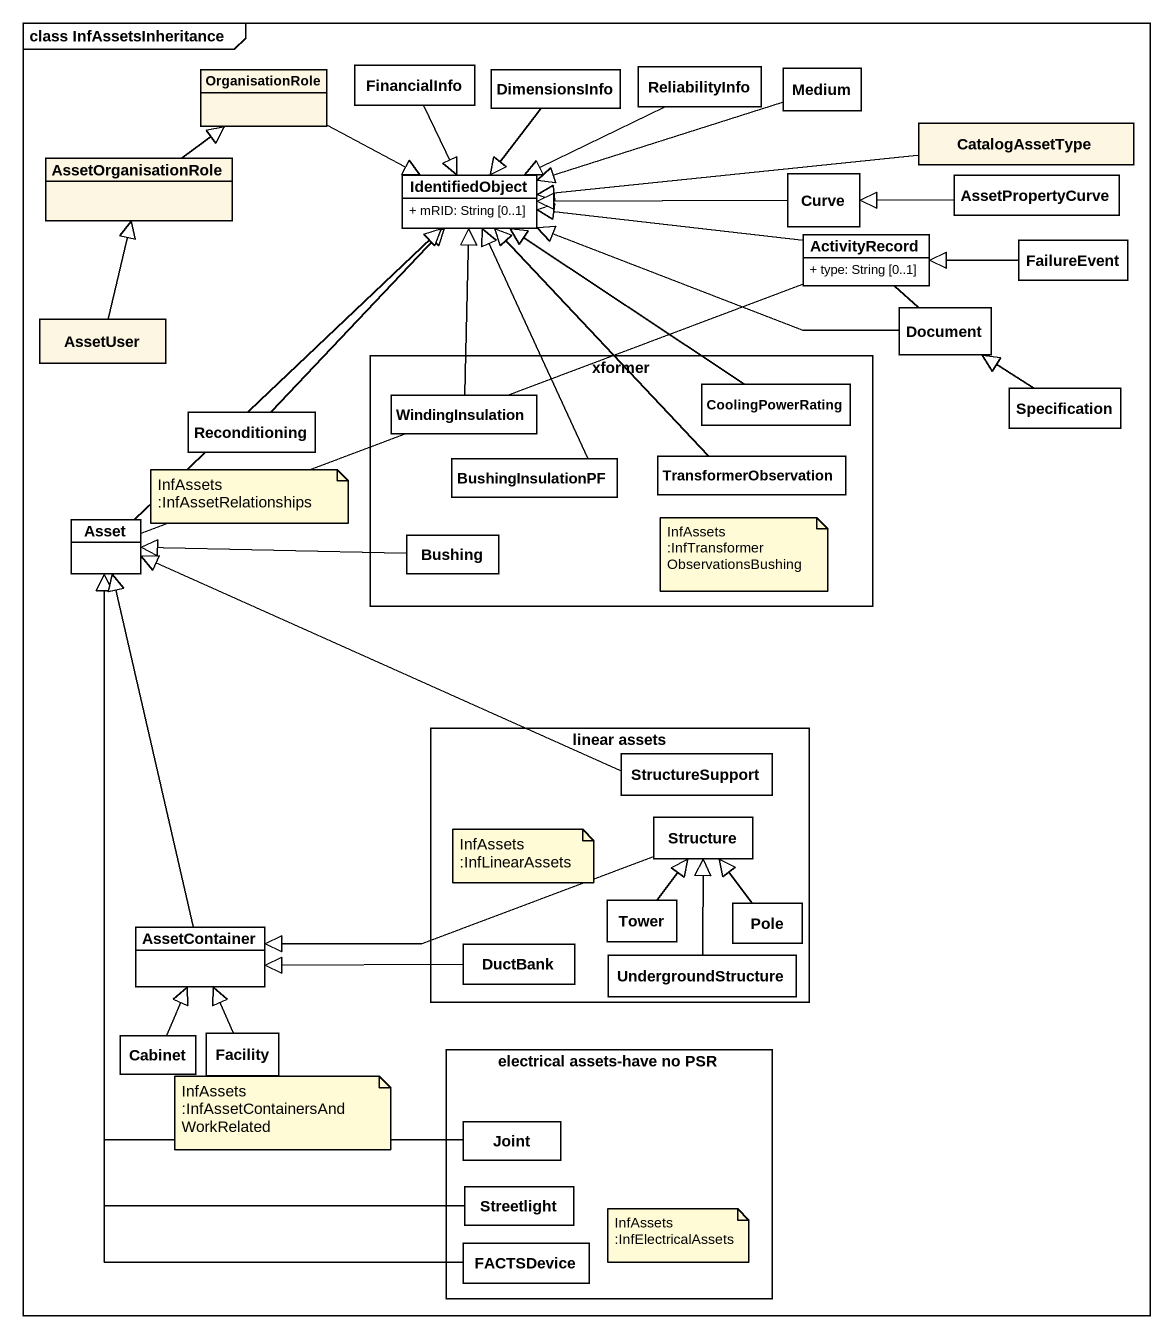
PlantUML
@startuml
mainframe class InfAssetsInheritance
hide circle
hide empty members
skinparam classAttributeIconSize 0
class OrganisationRole
class FinancialInfo #FFFFFF
class DimensionsInfo #FFFFFF
class ReliabilityInfo #FFFFFF
class Medium #FFFFFF
class CatalogAssetType
class AssetOrganisationRole
class IdentifiedObject #FFFFFF {
  + mRID: String [0..1]
}
class Curve #FFFFFF
class AssetPropertyCurve #FFFFFF
class ActivityRecord #FFFFFF {
  + type: String [0..1]
}
class FailureEvent #FFFFFF
class AssetUser
class Document #FFFFFF
rectangle xformer #FFFFFF {
  class WindingInsulation #FFFFFF
  class CoolingPowerRating #FFFFFF
  class BushingInsulationPF #FFFFFF
  class TransformerObservation #FFFFFF
  class Bushing #FFFFFF
}
class Specification #FFFFFF
class Reconditioning #FFFFFF
class Asset #FFFFFF
rectangle "linear assets" as linear_assets #FFFFFF {
  class StructureSupport #FFFFFF
  class Structure #FFFFFF
  class Tower #FFFFFF
  class Pole #FFFFFF
  class DuctBank #FFFFFF
  class UndergroundStructure #FFFFFF
}
class AssetContainer #FFFFFF
class Cabinet #FFFFFF
class Facility #FFFFFF
rectangle "electrical assets-have no PSR" as electrical_assets_have_no {
  class Joint #FFFFFF
  class Streetlight #FFFFFF
  class FACTSDevice #FFFFFF
}
OrganisationRole -right-|> IdentifiedObject
FinancialInfo --|> IdentifiedObject
DimensionsInfo --|> IdentifiedObject
ReliabilityInfo -left-|> IdentifiedObject
Medium -left-|> IdentifiedObject
CatalogAssetType -left-|> IdentifiedObject
AssetOrganisationRole -up-|> OrganisationRole
Curve -left-|> IdentifiedObject
AssetPropertyCurve -left-|> Curve
ActivityRecord -left-|> IdentifiedObject
FailureEvent -left-|> ActivityRecord
AssetUser -up-|> AssetOrganisationRole
Document -left-|> IdentifiedObject
Document -up- ActivityRecord
WindingInsulation -up-|> IdentifiedObject
CoolingPowerRating -up-|> IdentifiedObject
Specification -up-|> Document
Reconditioning -up-|> IdentifiedObject
BushingInsulationPF -up-|> IdentifiedObject
TransformerObservation -up-|> IdentifiedObject
Asset -up-|> IdentifiedObject
Asset -right- ActivityRecord
Bushing -left-|> Asset
StructureSupport -left-|> Asset
Structure -left-|> AssetContainer
Tower -up-|> Structure
Pole -up-|> Structure
AssetContainer -up-|> Asset
DuctBank -left-|> AssetContainer
UndergroundStructure -up-|> Structure
Cabinet -up-|> AssetContainer
Facility -up-|> AssetContainer
Joint -up-|> Asset
Streetlight -up-|> Asset
FACTSDevice -up-|> Asset
note as N1
  InfAssets :InfAssetRelationships
end note
note as N2
  InfAssets :InfTransformerObservationsBushing
end note
note as N3
  InfAssets :InfLinearAssets
end note
note as N4
  InfAssets :InfAssetContainersAndWorkRelated
end note
note as N5
  InfAssets :InfElectricalAssets
end note
@enduml
